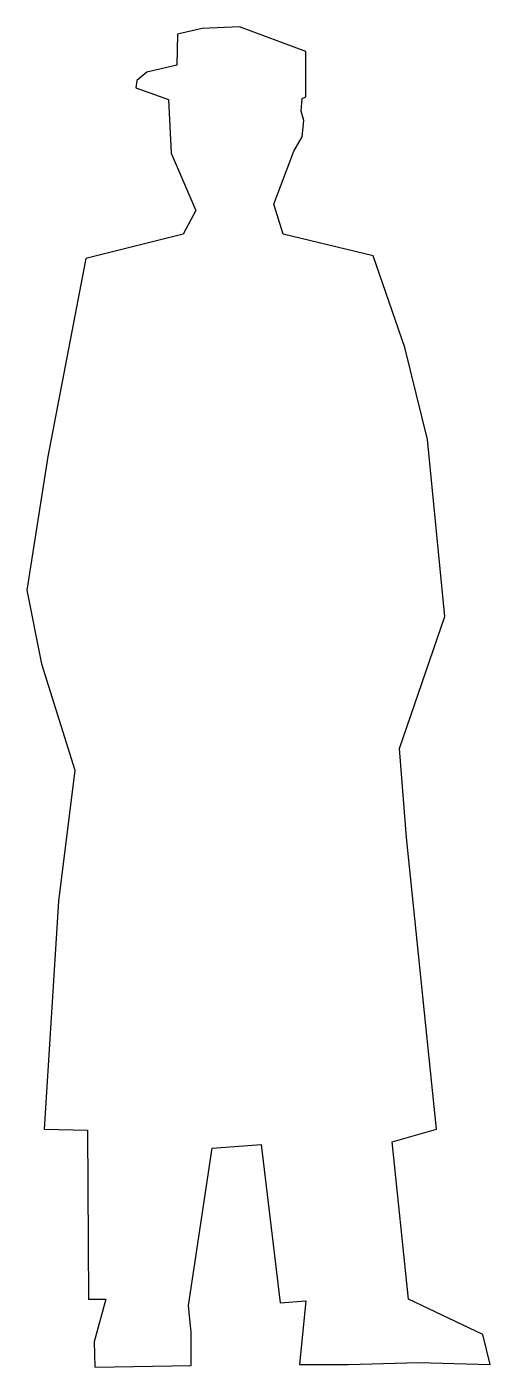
# Model space of a CAD drawing. Extents: x -9671 to -9060, y -4372 to -2606.
import ezdxf

# ---------------------------------------------------------------- set-up
doc = ezdxf.new("R2010")
doc.units = 0
doc.layers.get('0').update_dxf_attribs({"linetype": 'CONTINUOUS'})

msp = doc.modelspace()

# ---------------------------------------------------------------- linework, layer by layer
at = {"color": 0}
for points in [[(-9525.7, -2676.2), (-9526.9, -2685.8), (-9483.8, -2701.4), (-9480.2, -2772), (-9447.9, -2847.5), (-9464.6, -2878.6), (-9592.8, -2910.9), (-9643.1, -3172), (-9670.6, -3348), (-9651.4, -3445), (-9607.1, -3585.1), (-9628.7, -3757.6), (-9647.9, -4058.2), (-9590.4, -4059.4), (-9589.2, -4282.1), (-9566.4, -4282.1), (-9582, -4338.4), (-9580.8, -4371.9), (-9453.9, -4369.5), (-9453.9, -4326.4), (-9457.4, -4290.5), (-9426.3, -4083.3), (-9361.6, -4078.5), (-9336.5, -4286.9), (-9303, -4284.5), (-9311.3, -4368.3), (-9246.7, -4368.3), (-9154.5, -4365.9), (-9059.9, -4368.3), (-9069.4, -4328.8), (-9167.6, -4282.1), (-9189.2, -4074.9), (-9130.5, -4058.2), (-9170, -3673.8), (-9179.6, -3556.4), (-9119.7, -3382.8), (-9142.5, -3149.2), (-9172.4, -3028.3), (-9214.3, -2907.3), (-9332.9, -2878.6), (-9344.9, -2839.1), (-9318.5, -2769.6), (-9307.8, -2750.5), (-9305.4, -2728.9), (-9308.9, -2716.9), (-9307.8, -2700.2), (-9303, -2697.8), (-9303, -2637.9), (-9390.4, -2605.6), (-9439.5, -2608), (-9471.8, -2615.1), (-9473, -2655.9), (-9512.5, -2665.4), (-9525.7, -2676.2)], [(-9525.7, -2676.2), (-9526.9, -2685.8), (-9483.8, -2701.4), (-9480.2, -2772), (-9447.9, -2847.5), (-9464.6, -2878.6), (-9592.8, -2910.9), (-9643.1, -3172), (-9670.6, -3348), (-9651.4, -3445), (-9607.1, -3585.1), (-9628.7, -3757.6), (-9647.9, -4058.2), (-9590.4, -4059.4), (-9589.2, -4282.1), (-9566.4, -4282.1), (-9582, -4338.4), (-9580.8, -4371.9), (-9453.9, -4369.5), (-9453.9, -4326.4), (-9457.4, -4290.5), (-9426.3, -4083.3), (-9361.6, -4078.5), (-9336.5, -4286.9), (-9303, -4284.5), (-9311.3, -4368.3), (-9246.7, -4368.3), (-9154.5, -4365.9), (-9059.9, -4368.3), (-9069.4, -4328.8), (-9167.6, -4282.1), (-9189.2, -4074.9), (-9130.5, -4058.2), (-9170, -3673.8), (-9179.6, -3556.4), (-9119.7, -3382.8), (-9142.5, -3149.2), (-9172.4, -3028.3), (-9214.3, -2907.3), (-9332.9, -2878.6), (-9344.9, -2839.1), (-9318.5, -2769.6), (-9307.8, -2750.5), (-9305.4, -2728.9), (-9308.9, -2716.9), (-9307.8, -2700.2), (-9303, -2697.8), (-9303, -2637.9), (-9390.4, -2605.6), (-9439.5, -2608), (-9471.8, -2615.1), (-9473, -2655.9), (-9512.5, -2665.4), (-9525.7, -2676.2), (-9525.7, -2676.2)]]:
    msp.add_lwpolyline(points, dxfattribs=at)

doc.saveas('drawing.dxf')
